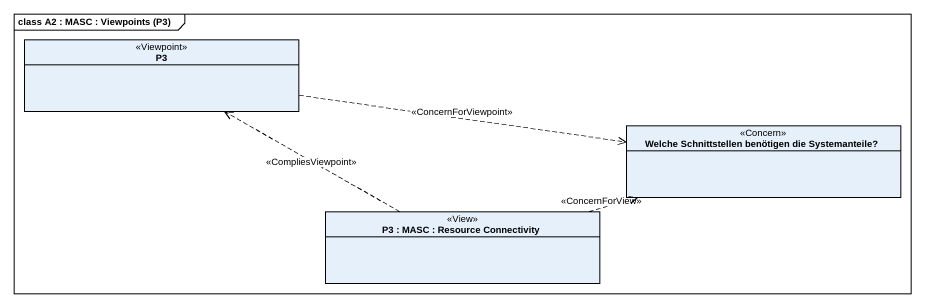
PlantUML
@startuml
mainframe class A2 : MASC : Viewpoints (P3)
hide circle
hide empty members
class P3 <<Viewpoint>>
class "Welche Schnittstellen benötigen die Systemanteile?" as Welche_Schnittstellen <<Concern>>
class "P3 : MASC : Resource Connectivity" as P3_MASC_Resource <<View>>
P3 .right.> Welche_Schnittstellen : <<ConcernForViewpoint>>
P3_MASC_Resource .left.> P3 : <<CompliesViewpoint>>
P3_MASC_Resource .right.> Welche_Schnittstellen : <<ConcernForView>>
@enduml
